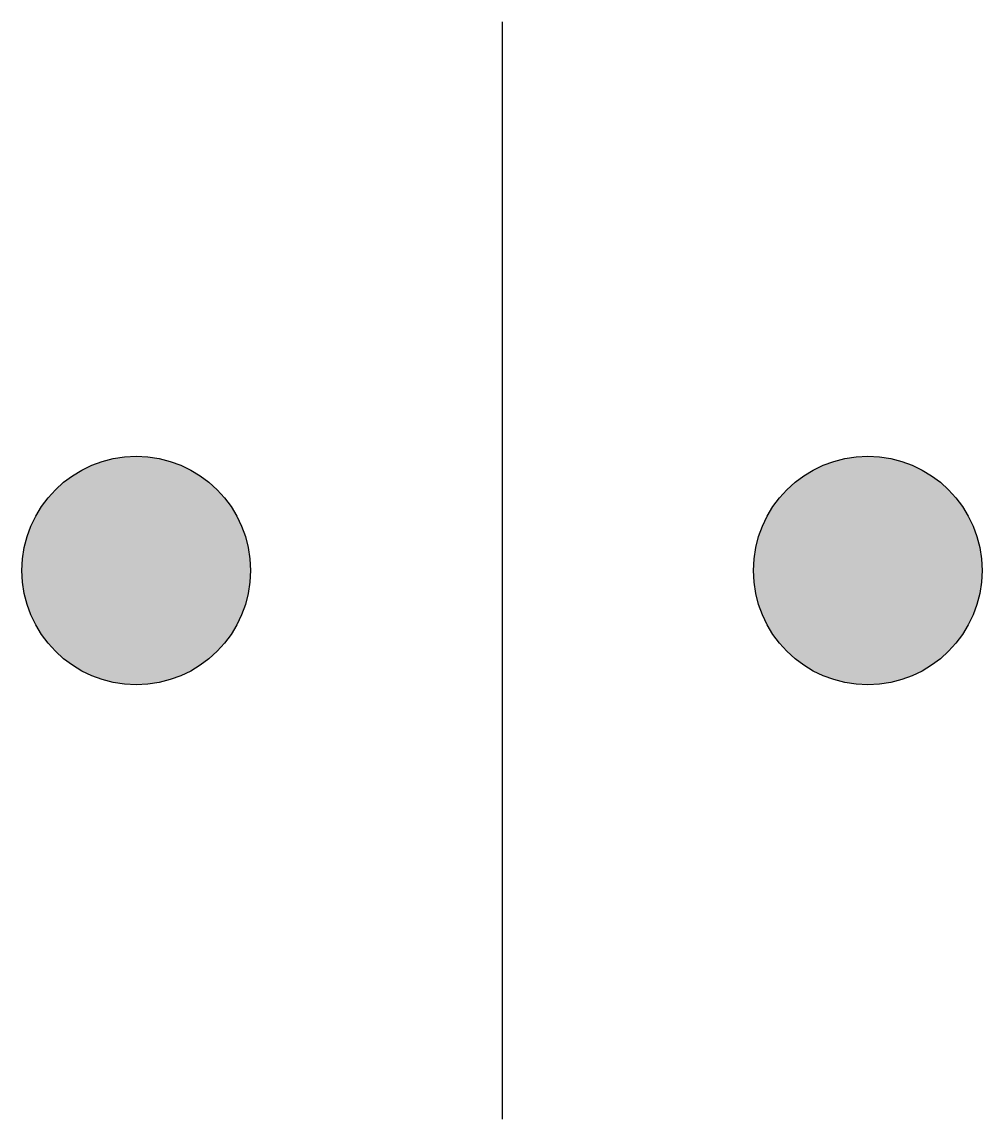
# Model space of a CAD drawing. Header units: millimetres. Extents: x -10170.021 to -10169.811, y 51.929 to 52.169.
import ezdxf

# ---------------------------------------------------------------- set-up
doc = ezdxf.new("R2010")
doc.units = ezdxf.units.MM
doc.header["$LTSCALE"] = 10
doc.layers.add('Tub_conexões', color=2, linetype='Continuous')

msp = doc.modelspace()

# ---------------------------------------------------------------- hatches: boundary and pattern name
at = {"layer": 'Tub_conexões'}
h = msp.add_hatch(color=1, dxfattribs=at)
edge = h.paths.add_edge_path()
edge.add_arc((-10169.99566, 52.04924), 0.025, 0, 360)
h = msp.add_hatch(color=1, dxfattribs=at)
edge = h.paths.add_edge_path()
edge.add_arc((-10169.83566, 52.04924), 0.025, 0, 360)

# ---------------------------------------------------------------- linework, layer by layer
msp.add_line((-10169.91566, 52.16924), (-10169.91566, 51.92924), dxfattribs=at)
for centre in [(-10169.99566, 52.04924), (-10169.83566, 52.04924)]:
    msp.add_circle(centre, 0.025, dxfattribs=at)

doc.saveas('drawing.dxf')
